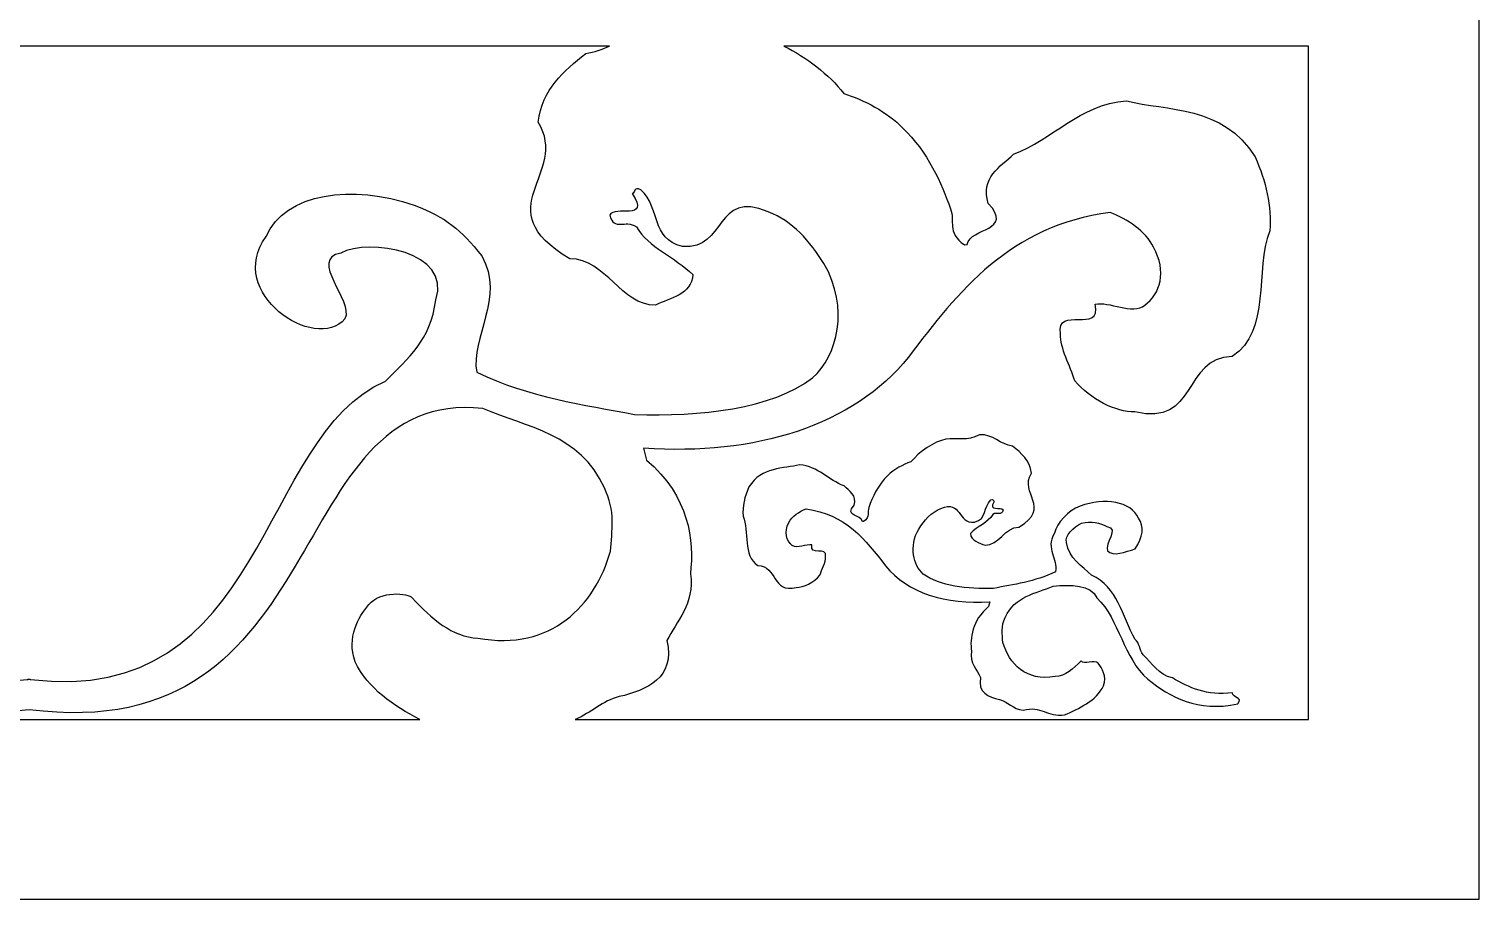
# Model space of a CAD drawing. Header units: centimetres. Extents: x 19 to 51.3, y -22.3 to 26.7.
# Drawn here: x 35.17 to 51.3, y -22.32 to -12.64 of the extents above; entities that cross this region are included whole.
import ezdxf

# ---------------------------------------------------------------- set-up
doc = ezdxf.new("R2010")
doc.units = ezdxf.units.CM
doc.header["$MEASUREMENT"] = 0
doc.layers.add('layer 1', color=7, linetype='Continuous')

msp = doc.modelspace()

# ---------------------------------------------------------------- linework, layer by layer
at = {"layer": 'layer 1', "color": 18}
for points, knots in [([(19.02931, 26.67519), (19.02931, 26.67519), (51.30372, 26.67519), (51.30372, 26.67519), (51.30372, 26.67519), (51.30372, 26.67519), (51.30372, -22.32481), (51.30372, -22.32481), (51.30372, -22.32481), (51.30372, -22.32481), (19.02931, -22.32481), (19.02931, -22.32481), (19.02931, -22.32481), (19.02931, -22.32481), (19.02931, 26.67519), (19.02931, 26.67519)], [0, 0, 0, 0, 0.2, 0.2, 0.2, 0.2, 0.4, 0.4, 0.4, 0.4, 0.6, 0.6, 0.6, 0.6, 1, 1, 1, 1]), ([(28.70731, -12.82481), (28.70731, -12.82481), (41.62572, -12.82481), (41.62572, -12.82481), (41.62572, -12.82481), (41.54603, -12.86383), (41.46103, -12.8956), (41.36203, -12.90788), (41.36203, -12.90788), (41.11888, -13.10528), (40.87583, -13.30276), (40.83349, -13.6732), (40.83349, -13.6732), (41.19069, -14.2502), (40.238, -14.63472), (41.18433, -15.19321), (41.18433, -15.19321), (41.59347, -15.19699), (41.75608, -15.7196), (42.13877, -15.70974), (42.13877, -15.70974), (42.30018, -15.63158), (42.54158, -15.59489), (42.55549, -15.37123), (42.55549, -15.37123), (42.3587, -15.17717), (42.0577, -15.0677), (41.92627, -14.83821), (41.92627, -14.83821), (41.79727, -14.74844), (41.6809, -14.89598), (41.62938, -14.70782), (41.62938, -14.70782), (41.68035, -14.59565), (42.08375, -14.78113), (41.88058, -14.46837), (41.88058, -14.46837), (41.91126, -14.46121), (41.89678, -14.38445), (41.97668, -14.42575), (41.97668, -14.42575), (42.20012, -14.63358), (42.07796, -14.96277), (42.44029, -15.0578), (42.44029, -15.0578), (42.92932, -15.10291), (42.79911, -14.41246), (43.39305, -14.67338), (43.39305, -14.67338), (43.66733, -14.769), (43.85606, -15.00509), (44.01407, -15.2483), (44.01407, -15.2483), (44.29939, -15.74201), (44.16742, -16.27384), (43.88551, -16.5205), (43.88551, -16.5205), (43.43811, -16.86616), (42.63011, -16.95616), (41.90375, -16.92685), (41.90375, -16.92685), (41.33882, -16.81935), (40.73917, -16.74016), (40.1494, -16.45828), (40.1494, -16.45828), (40.07705, -16.07472), (40.4679, -15.62242), (40.20517, -15.16342), (40.20517, -15.16342), (39.9692, -14.86381), (39.80849, -14.73572), (39.45429, -14.59878), (39.45429, -14.59878), (38.76836, -14.35956), (38.01768, -14.45611), (37.80582, -14.94661), (37.80582, -14.94661), (37.345, -15.57675), (38.35266, -16.24644), (38.68328, -15.86187), (38.68328, -15.86187), (38.7811, -15.65855), (38.27109, -15.19732), (38.63512, -15.13172), (38.63512, -15.13172), (38.94913, -14.96172), (39.87857, -15.11194), (39.69349, -15.65227), (39.69349, -15.65227), (39.63506, -16.10673), (39.39, -16.29647), (39.13475, -16.55682), (39.13475, -16.55682), (37.71247, -17.16326), (37.81644, -20.20315), (35.17777, -19.87956), (35.17777, -19.87956), (35.17774, -19.87871), (35.17768, -19.8779), (35.17767, -19.87706), (35.17767, -19.87706), (35.17389, -19.87755), (35.17028, -19.87782), (35.16651, -19.8783), (35.16651, -19.8783), (35.16275, -19.87782), (35.15914, -19.87755), (35.15536, -19.87706), (35.15536, -19.87706), (35.15535, -19.8779), (35.15529, -19.87871), (35.15527, -19.87956), (35.15527, -19.87956), (32.51659, -20.20315), (32.62056, -17.16326), (31.19828, -16.55682), (31.19828, -16.55682), (30.94303, -16.29647), (30.69797, -16.10673), (30.63954, -15.65227), (30.63954, -15.65227), (30.45446, -15.11194), (31.3839, -14.96172), (31.69791, -15.13172), (31.69791, -15.13172), (32.06193, -15.19732), (31.55193, -15.65855), (31.64975, -15.86187), (31.64975, -15.86187), (31.98037, -16.24644), (32.98803, -15.57675), (32.52721, -14.94661), (32.52721, -14.94661), (32.31535, -14.45611), (31.56467, -14.35956), (30.87874, -14.59878), (30.87874, -14.59878), (30.52454, -14.73572), (30.36383, -14.86381), (30.12786, -15.16342), (30.12786, -15.16342), (29.86513, -15.62242), (30.25598, -16.07472), (30.18363, -16.45828), (30.18363, -16.45828), (29.59386, -16.74016), (28.99421, -16.81935), (28.42928, -16.92685), (28.42928, -16.92685), (27.70292, -16.95616), (26.89492, -16.86616), (26.44752, -16.5205), (26.44752, -16.5205), (26.16561, -16.27384), (26.03364, -15.74201), (26.31896, -15.2483), (26.31896, -15.2483), (26.47697, -15.00509), (26.6657, -14.769), (26.93998, -14.67338), (26.93998, -14.67338), (27.53392, -14.41246), (27.40371, -15.10291), (27.89274, -15.0578), (27.89274, -15.0578), (28.25507, -14.96277), (28.13291, -14.63358), (28.35635, -14.42575), (28.35635, -14.42575), (28.43625, -14.38445), (28.42177, -14.46121), (28.45245, -14.46837), (28.45245, -14.46837), (28.24928, -14.78113), (28.65268, -14.59565), (28.70365, -14.70782), (28.70365, -14.70782), (28.65213, -14.89598), (28.53576, -14.74844), (28.40676, -14.83821), (28.40676, -14.83821), (28.27533, -15.0677), (27.97433, -15.17717), (27.77754, -15.37123), (27.77754, -15.37123), (27.79145, -15.59489), (28.03285, -15.63158), (28.19426, -15.70974), (28.19426, -15.70974), (28.57695, -15.7196), (28.73956, -15.19699), (29.14869, -15.19321), (29.14869, -15.19321), (30.09503, -14.63472), (29.14234, -14.2502), (29.49954, -13.6732), (29.49954, -13.6732), (29.4572, -13.30276), (29.21415, -13.10528), (28.971, -12.90788), (28.971, -12.90788), (28.872, -12.8956), (28.787, -12.86383), (28.70731, -12.82481)], [0, 0, 0, 0, 0.01923077, 0.01923077, 0.01923077, 0.01923077, 0.03846154, 0.03846154, 0.03846154, 0.03846154, 0.05769231, 0.05769231, 0.05769231, 0.05769231, 0.07692308, 0.07692308, 0.07692308, 0.07692308, 0.09615385, 0.09615385, 0.09615385, 0.09615385, 0.11538462, 0.11538462, 0.11538462, 0.11538462, 0.13461538, 0.13461538, 0.13461538, 0.13461538, 0.15384615, 0.15384615, 0.15384615, 0.15384615, 0.17307692, 0.17307692, 0.17307692, 0.17307692, 0.19230769, 0.19230769, 0.19230769, 0.19230769, 0.21153846, 0.21153846, 0.21153846, 0.21153846, 0.23076923, 0.23076923, 0.23076923, 0.23076923, 0.25, 0.25, 0.25, 0.25, 0.26923077, 0.26923077, 0.26923077, 0.26923077, 0.28846154, 0.28846154, 0.28846154, 0.28846154, 0.30769231, 0.30769231, 0.30769231, 0.30769231, 0.32692308, 0.32692308, 0.32692308, 0.32692308, 0.34615385, 0.34615385, 0.34615385, 0.34615385, 0.36538462, 0.36538462, 0.36538462, 0.36538462, 0.38461538, 0.38461538, 0.38461538, 0.38461538, 0.40384615, 0.40384615, 0.40384615, 0.40384615, 0.42307692, 0.42307692, 0.42307692, 0.42307692, 0.44230769, 0.44230769, 0.44230769, 0.44230769, 0.46153846, 0.46153846, 0.46153846, 0.46153846, 0.48076923, 0.48076923, 0.48076923, 0.48076923, 0.5, 0.5, 0.5, 0.5, 0.51923077, 0.51923077, 0.51923077, 0.51923077, 0.53846154, 0.53846154, 0.53846154, 0.53846154, 0.55769231, 0.55769231, 0.55769231, 0.55769231, 0.57692308, 0.57692308, 0.57692308, 0.57692308, 0.59615385, 0.59615385, 0.59615385, 0.59615385, 0.61538462, 0.61538462, 0.61538462, 0.61538462, 0.63461538, 0.63461538, 0.63461538, 0.63461538, 0.65384615, 0.65384615, 0.65384615, 0.65384615, 0.67307692, 0.67307692, 0.67307692, 0.67307692, 0.69230769, 0.69230769, 0.69230769, 0.69230769, 0.71153846, 0.71153846, 0.71153846, 0.71153846, 0.73076923, 0.73076923, 0.73076923, 0.73076923, 0.75, 0.75, 0.75, 0.75, 0.76923077, 0.76923077, 0.76923077, 0.76923077, 0.78846154, 0.78846154, 0.78846154, 0.78846154, 0.80769231, 0.80769231, 0.80769231, 0.80769231, 0.82692308, 0.82692308, 0.82692308, 0.82692308, 0.84615385, 0.84615385, 0.84615385, 0.84615385, 0.86538462, 0.86538462, 0.86538462, 0.86538462, 0.88461538, 0.88461538, 0.88461538, 0.88461538, 0.90384615, 0.90384615, 0.90384615, 0.90384615, 0.92307692, 0.92307692, 0.92307692, 0.92307692, 0.94230769, 0.94230769, 0.94230769, 0.94230769, 0.96153846, 0.96153846, 0.96153846, 0.96153846, 1, 1, 1, 1]), ([(49.40523, -12.82481), (49.40523, -12.82481), (49.40523, -20.32481), (49.40523, -20.32481), (49.40523, -20.32481), (49.40523, -20.32481), (41.24415, -20.32481), (41.24415, -20.32481), (41.24415, -20.32481), (41.42644, -20.2514), (41.54626, -20.11572), (41.73581, -20.07112), (41.73581, -20.07112), (42.04261, -19.99893), (42.36153, -19.86378), (42.26658, -19.44539), (42.26658, -19.44539), (42.36445, -19.24214), (42.58088, -19.03094), (42.52709, -18.70309), (42.52709, -18.70309), (42.56932, -18.33252), (42.51727, -17.84406), (42.03975, -17.4356), (42.03975, -17.4356), (42.03975, -17.4356), (42.00674, -17.30319), (42.00674, -17.30319), (42.00674, -17.30319), (43.24886, -17.39144), (44.33877, -17.05486), (44.95515, -16.28874), (44.95515, -16.28874), (45.50618, -15.55818), (46.08793, -14.82033), (47.19869, -14.67917), (47.19869, -14.67917), (47.38905, -14.75449), (47.59798, -14.88559), (47.6802, -15.06651), (47.6802, -15.06651), (47.8342, -15.33085), (47.75488, -15.58986), (47.58527, -15.70988), (47.58527, -15.70988), (47.44636, -15.82271), (47.18413, -15.66404), (47.03075, -15.70011), (47.03075, -15.70011), (47.1112, -16.04177), (46.59092, -15.70355), (46.64472, -16.03139), (46.64472, -16.03139), (46.64296, -16.19197), (46.75182, -16.38676), (46.80737, -16.554), (46.80737, -16.554), (46.97342, -16.75528), (47.26631, -16.9067), (47.47294, -16.89809), (47.47294, -16.89809), (48.171, -17.07438), (47.99966, -16.29336), (48.55823, -16.28211), (48.55823, -16.28211), (48.99349, -15.99942), (48.80193, -15.32342), (48.97502, -14.88206), (48.97502, -14.88206), (48.99698, -14.61645), (48.93505, -14.3306), (48.81173, -14.05912), (48.81173, -14.05912), (48.45469, -13.48212), (47.82669, -13.54985), (47.3804, -13.43449), (47.3804, -13.43449), (46.84443, -13.48054), (46.56489, -13.8668), (46.12326, -14.03085), (46.12326, -14.03085), (45.98027, -14.16461), (45.7493, -14.29906), (45.84193, -14.57777), (45.84193, -14.57777), (46.13304, -14.88979), (45.64397, -14.84464), (45.6075, -15.03354), (45.6075, -15.03354), (45.6075, -15.03354), (45.5768, -15.04073), (45.5768, -15.04073), (45.5768, -15.04073), (45.37194, -14.88872), (45.4802, -14.78309), (45.42056, -14.63685), (45.42056, -14.63685), (45.32791, -14.35821), (45.16357, -13.99623), (44.89101, -13.73992), (44.89101, -13.73992), (44.72078, -13.55959), (44.45453, -13.42195), (44.23344, -13.35383), (44.23344, -13.35383), (44.07047, -13.14093), (43.81815, -12.94907), (43.56659, -12.82481), (43.56659, -12.82481), (43.56659, -12.82481), (49.40523, -12.82481), (49.40523, -12.82481)], [0, 0, 0, 0, 0.03448276, 0.03448276, 0.03448276, 0.03448276, 0.06896552, 0.06896552, 0.06896552, 0.06896552, 0.10344828, 0.10344828, 0.10344828, 0.10344828, 0.13793103, 0.13793103, 0.13793103, 0.13793103, 0.17241379, 0.17241379, 0.17241379, 0.17241379, 0.20689655, 0.20689655, 0.20689655, 0.20689655, 0.24137931, 0.24137931, 0.24137931, 0.24137931, 0.27586207, 0.27586207, 0.27586207, 0.27586207, 0.31034483, 0.31034483, 0.31034483, 0.31034483, 0.34482759, 0.34482759, 0.34482759, 0.34482759, 0.37931034, 0.37931034, 0.37931034, 0.37931034, 0.4137931, 0.4137931, 0.4137931, 0.4137931, 0.44827586, 0.44827586, 0.44827586, 0.44827586, 0.48275862, 0.48275862, 0.48275862, 0.48275862, 0.51724138, 0.51724138, 0.51724138, 0.51724138, 0.55172414, 0.55172414, 0.55172414, 0.55172414, 0.5862069, 0.5862069, 0.5862069, 0.5862069, 0.62068966, 0.62068966, 0.62068966, 0.62068966, 0.65517241, 0.65517241, 0.65517241, 0.65517241, 0.68965517, 0.68965517, 0.68965517, 0.68965517, 0.72413793, 0.72413793, 0.72413793, 0.72413793, 0.75862069, 0.75862069, 0.75862069, 0.75862069, 0.79310345, 0.79310345, 0.79310345, 0.79310345, 0.82758621, 0.82758621, 0.82758621, 0.82758621, 0.86206897, 0.86206897, 0.86206897, 0.86206897, 0.89655172, 0.89655172, 0.89655172, 0.89655172, 0.93103448, 0.93103448, 0.93103448, 0.93103448, 1, 1, 1, 1]), ([(39.51636, -20.32481), (39.51636, -20.32481), (30.81666, -20.32481), (30.81666, -20.32481), (30.81666, -20.32481), (31.11049, -20.17374), (31.39191, -19.9826), (31.53813, -19.68156), (31.53813, -19.68156), (31.63074, -19.40289), (31.5022, -19.19237), (31.38586, -19.04483), (31.38586, -19.04483), (31.27762, -18.85498), (30.97846, -18.90147), (30.90317, -18.97126), (30.90317, -18.97126), (30.68381, -19.20009), (30.46038, -19.40791), (30.16982, -19.41963), (30.16982, -19.41963), (29.34907, -19.567), (28.86922, -19.05347), (28.69443, -18.45146), (28.69443, -18.45146), (28.68048, -18.22786), (28.63591, -17.997), (28.76329, -17.74653), (28.76329, -17.74653), (29.02837, -17.14792), (29.62806, -17.06861), (30.11542, -16.86285), (30.11542, -16.86285), (32.37467, -16.6219), (31.74074, -20.66241), (35.16652, -20.21601), (35.16652, -20.21601), (38.59231, -20.66241), (37.95836, -16.6219), (40.21761, -16.86285), (40.21761, -16.86285), (40.70497, -17.06861), (41.30466, -17.14792), (41.56974, -17.74653), (41.56974, -17.74653), (41.69712, -17.997), (41.65255, -18.22786), (41.6386, -18.45146), (41.6386, -18.45146), (41.46381, -19.05347), (40.98396, -19.567), (40.16321, -19.41963), (40.16321, -19.41963), (39.87265, -19.40791), (39.64922, -19.20009), (39.42986, -18.97126), (39.42986, -18.97126), (39.39115, -18.91399), (39.07506, -18.89086), (38.94717, -19.04483), (38.94717, -19.04483), (38.83083, -19.19237), (38.70229, -19.40289), (38.7949, -19.68156), (38.7949, -19.68156), (38.94112, -19.9826), (39.22254, -20.17374), (39.51636, -20.32481)], [0, 0, 0, 0, 0.05555556, 0.05555556, 0.05555556, 0.05555556, 0.11111111, 0.11111111, 0.11111111, 0.11111111, 0.16666667, 0.16666667, 0.16666667, 0.16666667, 0.22222222, 0.22222222, 0.22222222, 0.22222222, 0.27777778, 0.27777778, 0.27777778, 0.27777778, 0.33333333, 0.33333333, 0.33333333, 0.33333333, 0.38888889, 0.38888889, 0.38888889, 0.38888889, 0.44444444, 0.44444444, 0.44444444, 0.44444444, 0.5, 0.5, 0.5, 0.5, 0.55555556, 0.55555556, 0.55555556, 0.55555556, 0.61111111, 0.61111111, 0.61111111, 0.61111111, 0.66666667, 0.66666667, 0.66666667, 0.66666667, 0.72222222, 0.72222222, 0.72222222, 0.72222222, 0.77777778, 0.77777778, 0.77777778, 0.77777778, 0.83333333, 0.83333333, 0.83333333, 0.83333333, 0.88888889, 0.88888889, 0.88888889, 0.88888889, 1, 1, 1, 1]), ([(48.618, -20.1521), (48.1744, -20.24502), (47.86512, -20.07753), (47.61883, -19.87749), (47.61883, -19.87749), (47.34197, -19.63869), (47.30728, -19.2201), (47.05141, -18.97046), (47.05141, -18.97046), (46.98798, -18.82136), (46.75741, -18.82235), (46.56472, -18.84012), (46.56472, -18.84012), (46.37268, -18.9212), (46.13639, -18.95245), (46.03194, -19.18832), (46.03194, -19.18832), (45.98175, -19.28701), (45.99931, -19.37798), (46.0048, -19.46609), (46.0048, -19.46609), (46.07367, -19.70329), (46.26275, -19.90564), (46.58615, -19.84757), (46.58615, -19.84757), (46.70064, -19.84295), (46.78867, -19.76107), (46.87511, -19.67091), (46.87511, -19.67091), (46.90884, -19.7262), (47.02108, -19.64998), (47.0653, -19.69988), (47.0653, -19.69988), (47.11114, -19.75803), (47.16179, -19.84098), (47.1253, -19.95078), (47.1253, -19.95078), (47.04273, -20.12078), (46.85071, -20.20186), (46.69174, -20.27496), (46.69174, -20.27496), (46.50062, -20.30101), (46.42833, -20.1656), (46.2315, -20.22189), (46.2315, -20.22189), (46.11382, -20.20998), (46.06321, -20.12703), (45.9665, -20.10428), (45.9665, -20.10428), (45.84561, -20.07583), (45.71995, -20.02258), (45.75736, -19.85773), (45.75736, -19.85773), (45.7188, -19.77764), (45.63352, -19.69441), (45.65471, -19.56523), (45.65471, -19.56523), (45.63807, -19.41922), (45.65858, -19.22675), (45.84673, -19.06581), (45.84673, -19.06581), (45.84673, -19.06581), (45.85975, -19.01363), (45.85975, -19.01363), (45.85975, -19.01363), (45.37032, -19.0484), (44.94086, -18.91578), (44.69798, -18.61391), (44.69798, -18.61391), (44.48086, -18.32605), (44.25164, -18.03532), (43.81397, -17.97969), (43.81397, -17.97969), (43.73896, -18.00937), (43.65664, -18.06103), (43.62424, -18.13232), (43.62424, -18.13232), (43.56357, -18.23647), (43.59482, -18.33853), (43.66165, -18.38582), (43.66165, -18.38582), (43.71639, -18.43029), (43.81971, -18.36776), (43.88014, -18.38197), (43.88014, -18.38197), (43.84845, -18.51659), (44.05345, -18.38333), (44.03225, -18.51251), (44.03225, -18.51251), (44.03294, -18.57578), (43.99004, -18.65253), (43.96816, -18.71843), (43.96816, -18.71843), (43.90273, -18.79774), (43.78733, -18.8574), (43.70591, -18.85402), (43.70591, -18.85402), (43.43085, -18.92347), (43.49837, -18.61573), (43.27827, -18.6113), (43.27827, -18.6113), (43.10677, -18.49991), (43.18225, -18.23355), (43.11405, -18.05963), (43.11405, -18.05963), (43.10539, -17.95498), (43.1298, -17.84235), (43.17839, -17.73538), (43.17839, -17.73538), (43.31907, -17.50802), (43.56652, -17.53471), (43.74238, -17.48926), (43.74238, -17.48926), (43.95356, -17.5074), (44.06371, -17.65959), (44.23772, -17.72424), (44.23772, -17.72424), (44.29406, -17.77695), (44.38507, -17.82992), (44.34858, -17.93974), (44.34858, -17.93974), (44.23387, -18.06268), (44.42657, -18.04489), (44.44095, -18.11933), (44.44095, -18.11933), (44.44095, -18.11933), (44.45304, -18.12216), (44.45304, -18.12216), (44.45304, -18.12216), (44.53376, -18.06226), (44.4911, -18.02064), (44.51461, -17.96302), (44.51461, -17.96302), (44.55112, -17.85322), (44.61586, -17.71059), (44.72326, -17.6096), (44.72326, -17.6096), (44.79034, -17.53855), (44.89525, -17.48431), (44.98236, -17.45747), (44.98236, -17.45747), (45.07452, -17.33708), (45.23916, -17.23377), (45.37142, -17.20175), (45.37142, -17.20175), (45.49642, -17.1917), (45.6068, -17.22559), (45.74319, -17.15507), (45.74319, -17.15507), (45.90283, -17.14527), (45.97193, -17.26416), (46.11378, -17.28176), (46.11378, -17.28176), (46.20958, -17.35953), (46.30535, -17.43735), (46.32204, -17.58331), (46.32204, -17.58331), (46.1813, -17.81067), (46.55668, -17.96217), (46.18379, -18.18224), (46.18379, -18.18224), (46.02259, -18.18373), (45.95852, -18.38965), (45.80772, -18.38576), (45.80772, -18.38576), (45.74412, -18.35496), (45.64901, -18.34051), (45.64352, -18.25239), (45.64352, -18.25239), (45.72106, -18.17592), (45.83967, -18.13278), (45.89145, -18.04236), (45.89145, -18.04236), (45.94229, -18.00699), (45.98814, -18.06512), (46.00844, -17.99098), (46.00844, -17.99098), (45.98835, -17.94678), (45.8294, -18.01986), (45.90946, -17.89663), (45.90946, -17.89663), (45.89737, -17.8938), (45.90307, -17.86356), (45.87159, -17.87984), (45.87159, -17.87984), (45.78354, -17.96173), (45.83169, -18.09144), (45.68891, -18.12889), (45.68891, -18.12889), (45.49622, -18.14666), (45.54753, -17.8746), (45.3135, -17.97741), (45.3135, -17.97741), (45.20543, -18.01509), (45.13106, -18.10811), (45.0688, -18.20394), (45.0688, -18.20394), (44.95638, -18.39848), (45.00838, -18.60804), (45.11946, -18.70523), (45.11946, -18.70523), (45.29574, -18.84143), (45.61412, -18.87689), (45.90033, -18.86534), (45.90033, -18.86534), (46.12293, -18.82298), (46.3592, -18.79178), (46.59159, -18.68071), (46.59159, -18.68071), (46.6201, -18.52958), (46.47439, -18.43212), (46.57791, -18.25127), (46.57791, -18.25127), (46.61281, -18.13322), (46.72593, -18.00198), (46.86549, -17.94801), (46.86549, -17.94801), (47.13576, -17.85376), (47.43155, -17.8918), (47.51503, -18.08507), (47.51503, -18.08507), (47.57776, -18.17086), (47.56702, -18.29466), (47.47648, -18.42331), (47.47648, -18.42331), (47.36841, -18.46099), (47.22883, -18.51497), (47.16928, -18.44571), (47.16928, -18.44571), (47.13074, -18.36559), (47.30681, -18.20181), (47.16337, -18.17596), (47.16337, -18.17596), (47.08604, -18.13409), (46.98935, -18.11132), (46.87964, -18.14076), (46.87964, -18.14076), (46.79572, -18.18414), (46.68669, -18.27689), (46.71316, -18.35415), (46.71316, -18.35415), (46.73619, -18.53322), (46.89081, -18.61695), (46.99139, -18.71955), (46.99139, -18.71955), (47.28061, -18.84286), (47.33397, -19.17902), (47.47536, -19.4333), (47.47536, -19.4333), (47.5285, -19.46948), (47.5219, -19.55475), (47.56614, -19.60463), (47.56614, -19.60463), (47.66513, -19.69895), (47.73582, -19.8261), (47.89297, -19.86307), (47.89297, -19.86307), (48.07497, -19.96904), (48.27793, -20.06417), (48.55938, -20.02781), (48.55938, -20.02781), (48.56006, -20.0911), (48.68342, -20.0728), (48.618, -20.1521)], [0, 0, 0, 0, 0.01492537, 0.01492537, 0.01492537, 0.01492537, 0.02985075, 0.02985075, 0.02985075, 0.02985075, 0.04477612, 0.04477612, 0.04477612, 0.04477612, 0.05970149, 0.05970149, 0.05970149, 0.05970149, 0.07462687, 0.07462687, 0.07462687, 0.07462687, 0.08955224, 0.08955224, 0.08955224, 0.08955224, 0.10447761, 0.10447761, 0.10447761, 0.10447761, 0.11940299, 0.11940299, 0.11940299, 0.11940299, 0.13432836, 0.13432836, 0.13432836, 0.13432836, 0.14925373, 0.14925373, 0.14925373, 0.14925373, 0.1641791, 0.1641791, 0.1641791, 0.1641791, 0.17910448, 0.17910448, 0.17910448, 0.17910448, 0.19402985, 0.19402985, 0.19402985, 0.19402985, 0.20895522, 0.20895522, 0.20895522, 0.20895522, 0.2238806, 0.2238806, 0.2238806, 0.2238806, 0.23880597, 0.23880597, 0.23880597, 0.23880597, 0.25373134, 0.25373134, 0.25373134, 0.25373134, 0.26865672, 0.26865672, 0.26865672, 0.26865672, 0.28358209, 0.28358209, 0.28358209, 0.28358209, 0.29850746, 0.29850746, 0.29850746, 0.29850746, 0.31343284, 0.31343284, 0.31343284, 0.31343284, 0.32835821, 0.32835821, 0.32835821, 0.32835821, 0.34328358, 0.34328358, 0.34328358, 0.34328358, 0.35820896, 0.35820896, 0.35820896, 0.35820896, 0.37313433, 0.37313433, 0.37313433, 0.37313433, 0.3880597, 0.3880597, 0.3880597, 0.3880597, 0.40298507, 0.40298507, 0.40298507, 0.40298507, 0.41791045, 0.41791045, 0.41791045, 0.41791045, 0.43283582, 0.43283582, 0.43283582, 0.43283582, 0.44776119, 0.44776119, 0.44776119, 0.44776119, 0.46268657, 0.46268657, 0.46268657, 0.46268657, 0.47761194, 0.47761194, 0.47761194, 0.47761194, 0.49253731, 0.49253731, 0.49253731, 0.49253731, 0.50746269, 0.50746269, 0.50746269, 0.50746269, 0.52238806, 0.52238806, 0.52238806, 0.52238806, 0.53731343, 0.53731343, 0.53731343, 0.53731343, 0.55223881, 0.55223881, 0.55223881, 0.55223881, 0.56716418, 0.56716418, 0.56716418, 0.56716418, 0.58208955, 0.58208955, 0.58208955, 0.58208955, 0.59701493, 0.59701493, 0.59701493, 0.59701493, 0.6119403, 0.6119403, 0.6119403, 0.6119403, 0.62686567, 0.62686567, 0.62686567, 0.62686567, 0.64179104, 0.64179104, 0.64179104, 0.64179104, 0.65671642, 0.65671642, 0.65671642, 0.65671642, 0.67164179, 0.67164179, 0.67164179, 0.67164179, 0.68656716, 0.68656716, 0.68656716, 0.68656716, 0.70149254, 0.70149254, 0.70149254, 0.70149254, 0.71641791, 0.71641791, 0.71641791, 0.71641791, 0.73134328, 0.73134328, 0.73134328, 0.73134328, 0.74626866, 0.74626866, 0.74626866, 0.74626866, 0.76119403, 0.76119403, 0.76119403, 0.76119403, 0.7761194, 0.7761194, 0.7761194, 0.7761194, 0.79104478, 0.79104478, 0.79104478, 0.79104478, 0.80597015, 0.80597015, 0.80597015, 0.80597015, 0.82089552, 0.82089552, 0.82089552, 0.82089552, 0.8358209, 0.8358209, 0.8358209, 0.8358209, 0.85074627, 0.85074627, 0.85074627, 0.85074627, 0.86567164, 0.86567164, 0.86567164, 0.86567164, 0.88059701, 0.88059701, 0.88059701, 0.88059701, 0.89552239, 0.89552239, 0.89552239, 0.89552239, 0.91044776, 0.91044776, 0.91044776, 0.91044776, 0.92537313, 0.92537313, 0.92537313, 0.92537313, 0.94029851, 0.94029851, 0.94029851, 0.94029851, 0.95522388, 0.95522388, 0.95522388, 0.95522388, 0.97014925, 0.97014925, 0.97014925, 0.97014925, 1, 1, 1, 1])]:
    msp.add_open_spline(points, degree=3, knots=knots, dxfattribs=at)

doc.saveas('drawing.dxf')
